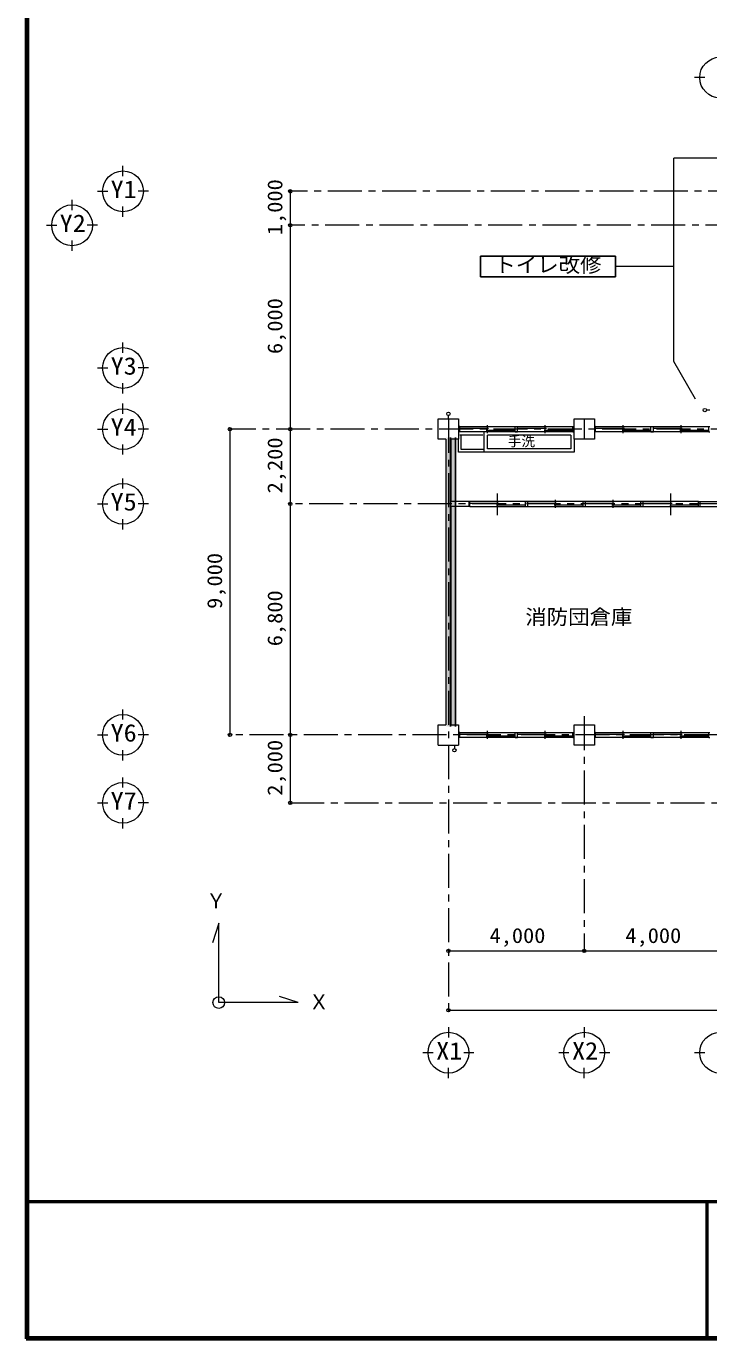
# Model space of a CAD drawing. Units: millimetres at full size, sheet at 1:200; details may follow other scales. Extents: x -55340 to 55340, y -38040 to 38040.
# Drawn here: x -55340 to -35242, y -38040 to 591 of the extents above; entities that cross this region are included whole.
import ezdxf
from ezdxf.enums import TextEntityAlignment as Align

# ---------------------------------------------------------------- set-up
doc = ezdxf.new("R2010")
doc.units = ezdxf.units.MM
doc.header["$LTSCALE"] = 200
doc.header["$PDMODE"] = 32
doc.header["$PDSIZE"] = 100
doc.linetypes.add('CHAIN1', pattern=[8, 5, -1, 1, -1])
for name, color, linetype, lineweight in [('0-1_通り芯', 3, 'Continuous', 18), ('0-2_躯体', 3, 'Continuous', 18), ('0-5_建具(ｻｯｼ)', 3, 'Continuous', 18), ('0-6_建具(内部)', 3, 'Continuous', 18), ('0-9_家具・設備', 4, 'Continuous', 9), ('0-A_寸法', 6, 'Continuous', 9), ('0-B_文字', 4, 'Continuous', 9), ('2-0_補助線', 2, 'Continuous', 25), ('F-0_F-0ﾚｲﾔ', 5, 'Continuous', 50)]:
    doc.layers.add(name, color=color, linetype=linetype, lineweight=lineweight)
doc.layers.add('0-D_予備', color=2, linetype='Continuous')
doc.layers.add('3-D_予備', color=91, linetype='Continuous')
doc.styles.add('ＭＳ ゴシック', font='')
doc.styles.get('ＭＳ ゴシック').set_extended_font_data('MS Gothic')

msp = doc.modelspace()

# ---------------------------------------------------------------- linework, layer by layer
at = {"layer": '0-1_通り芯'}
for p, q in [((-35358.1, -919.4), (-35658.1, -919.4)), ((-52491.1, -3817), (-52491.1, -3517)), ((-53991.1, -4817), (-53991.1, -4517)), ((-53241.1, -4267), (-52941.1, -4267)), ((-51741.1, -4267), (-52041.1, -4267)), ((-52491.1, -5017), (-52491.1, -4717)), ((-54741.1, -5267), (-54441.1, -5267)), ((-53241.1, -5267), (-53541.1, -5267)), ((-53991.1, -6017), (-53991.1, -5717)), ((-52491.1, -9017), (-52491.1, -8717)), ((-53241.1, -9467), (-52941.1, -9467)), ((-51741.1, -9467), (-52041.1, -9467)), ((-52491.1, -10217), (-52491.1, -9917)), ((-52491.1, -10817), (-52491.1, -10517)), ((-53241.1, -11267), (-52941.1, -11267)), ((-51741.1, -11267), (-52041.1, -11267)), ((-52491.1, -12017), (-52491.1, -11717)), ((-52491.1, -13017), (-52491.1, -12717)), ((-53241.1, -13467), (-52941.1, -13467)), ((-51741.1, -13467), (-52041.1, -13467)), ((-52491.1, -14217), (-52491.1, -13917)), ((-52491.1, -19817), (-52491.1, -19517)), ((-53241.1, -20267), (-52941.1, -20267)), ((-51741.1, -20267), (-52041.1, -20267)), ((-52491.1, -21017), (-52491.1, -20717)), ((-52491.1, -21817), (-52491.1, -21517)), ((-53241.1, -22267), (-52941.1, -22267)), ((-51741.1, -22267), (-52041.1, -22267)), ((-52491.1, -23017), (-52491.1, -22717)), ((-42908.1, -28870.5), (-42908.1, -29170.5)), ((-38908.1, -28870.5), (-38908.1, -29170.5)), ((-43358.1, -29620.5), (-43658.1, -29620.5)), ((-42158.1, -29620.5), (-42458.1, -29620.5)), ((-39358.1, -29620.5), (-39658.1, -29620.5)), ((-38158.1, -29620.5), (-38458.1, -29620.5)), ((-35358.1, -29620.5), (-35658.1, -29620.5)), ((-42908.1, -30370.5), (-42908.1, -30070.5)), ((-38908.1, -30370.5), (-38908.1, -30070.5))]:
    msp.add_line(p, q, dxfattribs=at)
at = {"layer": '0-1_通り芯', "color": 4, "linetype": 'CHAIN1', "lineweight": 9}
for p, q in [((40940.1, -4267), (-47566.2, -4267)), ((-29533.4, -5267), (-47566.2, -5267)), ((-42908.1, -10967), (-42908.1, -28370.5)), ((-38908.1, -10967), (-38908.1, -11567)), ((39416, -11267), (-49340.7, -11267)), ((24391.9, -13467), (-47566.2, -13467)), ((-38908.1, -19716.9), (-38908.1, -26623.5)), ((14633.2, -20267), (-49340.7, -20267)), ((-47566.2, -22267), (40940.1, -22267))]:
    msp.add_line(p, q, dxfattribs=at)
at = {"layer": '0-1_通り芯'}
for centre in [(-34908.1, -919.4), (-52491.1, -4267), (-53991.1, -5267), (-52491.1, -9467), (-52491.1, -11267), (-52491.1, -13467), (-52491.1, -20267), (-52491.1, -22267), (-42908.1, -29620.5), (-38908.1, -29620.5), (-34908.1, -29620.5)]:
    msp.add_circle(centre, 600, dxfattribs=at)
at = {"layer": '0-2_躯体'}
for p, q in [((-39208.1, -10967), (-38608.1, -10967)), ((-39208.1, -11567), (-39208.1, -10967)), ((-38608.1, -10967), (-38608.1, -11567)), ((-42983.1, -11567), (-42983.1, -19967)), ((-38608.1, -11567), (-39208.1, -11567)), ((-42308.1, -13392), (-42833.1, -13392)), ((-35508.1, -13392), (-35508.1, -13542)), ((-35508.1, -13542), (-34983.1, -13542)), ((-42608.1, -19967), (-42608.1, -20567)), ((-43208.1, -20567), (-42608.1, -20567))]:
    msp.add_line(p, q, dxfattribs=at)
for points in [[(-42983.1, -11567), (-43208.1, -11567), (-43208.1, -10967), (-42608.1, -10967), (-42608.1, -11567), (-42833.1, -11567), (-42833.1, -13392)], [(-42308.1, -13392), (-42308.1, -13542), (-42833.1, -13542), (-42833.1, -19967), (-42608.1, -19967)], [(-35508.1, -13392), (-34308.1, -13392), (-34308.1, -13542)], [(-43208.1, -20567), (-43208.1, -19967), (-42983.1, -19967)]]:
    msp.add_lwpolyline(points, dxfattribs=at)
msp.add_lwpolyline([(-38608.1, -19967), (-38608.1, -20567), (-39208.1, -20567), (-39208.1, -19967)], close=True, dxfattribs=at)
at = {"layer": '0-5_建具(ｻｯｼ)'}
for p, q in [((-42573.1, -11192), (-42608.1, -11192)), ((-42573.1, -11342), (-42573.1, -11192)), ((-41758.1, -11384.9), (-41758.1, -11149.2)), ((-40943.1, -11192), (-40873.1, -11192)), ((-40943.1, -11342), (-40943.1, -11192)), ((-40058.1, -11384.9), (-40058.1, -11149.2)), ((-38573.1, -11192), (-38608.1, -11192)), ((-38573.1, -11342), (-38573.1, -11192)), ((-37758.1, -11384.9), (-37758.1, -11149.2)), ((-36873.1, -11342), (-36873.1, -11192)), ((-36058.1, -11384.9), (-36058.1, -11149.2)), ((-42573.1, -11342), (-42608.1, -11342)), ((-42573.1, -11241.3), (-41723.1, -11241.3)), ((-41793.1, -11292.7), (-40943.1, -11292.7)), ((-40873.1, -11241.3), (-40023.1, -11241.3)), ((-40093.1, -11292.7), (-39243.1, -11292.7)), ((-39243.1, -11342), (-39208.1, -11342)), ((-38573.1, -11342), (-38608.1, -11342)), ((-38573.1, -11241.3), (-37723.1, -11241.3)), ((-37793.1, -11292.7), (-36943.1, -11292.7)), ((-36943.1, -11342), (-36873.1, -11342)), ((-36873.1, -11241.3), (-36023.1, -11241.3)), ((-36093.1, -11292.7), (-35243.1, -11292.7)), ((-35243.1, -11342), (-35208.1, -11342)), ((-42573.1, -20342), (-42608.1, -20342)), ((-42573.1, -20241.3), (-41723.1, -20241.3)), ((-41793.1, -20292.7), (-40943.1, -20292.7)), ((-41758.1, -20384.9), (-41758.1, -20149.2)), ((-40943.1, -20192), (-40873.1, -20192)), ((-40943.1, -20342), (-40943.1, -20192)), ((-40873.1, -20241.3), (-40023.1, -20241.3)), ((-40093.1, -20292.7), (-39243.1, -20292.7)), ((-40058.1, -20384.9), (-40058.1, -20149.2)), ((-39243.1, -20342), (-39208.1, -20342)), ((-38573.1, -20192), (-38608.1, -20192)), ((-38573.1, -20342), (-38608.1, -20342)), ((-38573.1, -20342), (-38573.1, -20192)), ((-38573.1, -20241.3), (-37723.1, -20241.3)), ((-37793.1, -20292.7), (-36943.1, -20292.7)), ((-37758.1, -20384.9), (-37758.1, -20149.2)), ((-36943.1, -20192), (-36873.1, -20192)), ((-36943.1, -20342), (-36943.1, -20192)), ((-36873.1, -20241.3), (-36023.1, -20241.3)), ((-36093.1, -20292.7), (-35243.1, -20292.7)), ((-36058.1, -20384.9), (-36058.1, -20149.2)), ((-35243.1, -20342), (-35208.1, -20342))]:
    msp.add_line(p, q, dxfattribs=at)
at = {"layer": '0-5_建具(ｻｯｼ)', "color": 4, "lineweight": 9}
for p, q in [((-42573.1, -11192), (-39243.1, -11192)), ((-38573.1, -11192), (-35243.1, -11192)), ((-39243.1, -11342), (-42573.1, -11342)), ((-35243.1, -11342), (-38573.1, -11342)), ((-42573.1, -20192), (-39243.1, -20192)), ((-39243.1, -20342), (-42573.1, -20342)), ((-38573.1, -20192), (-35243.1, -20192)), ((-35243.1, -20342), (-38573.1, -20342))]:
    msp.add_line(p, q, dxfattribs=at)
at = {"layer": '0-5_建具(ｻｯｼ)'}
for points in [[(-40943.1, -11342), (-40873.1, -11342), (-40873.1, -11192)], [(-39243.1, -11342), (-39243.1, -11192), (-39208.1, -11192)], [(-36943.1, -11342), (-36943.1, -11192), (-36873.1, -11192)], [(-35243.1, -11342), (-35243.1, -11192), (-35208.1, -11192)], [(-42573.1, -20342), (-42573.1, -20192), (-42608.1, -20192)], [(-40943.1, -20342), (-40873.1, -20342), (-40873.1, -20192)], [(-39243.1, -20342), (-39243.1, -20192), (-39208.1, -20192)], [(-36943.1, -20342), (-36873.1, -20342), (-36873.1, -20192)], [(-35243.1, -20342), (-35243.1, -20192), (-35208.1, -20192)]]:
    msp.add_lwpolyline(points, dxfattribs=at)
at = {"layer": '0-6_建具(内部)'}
for p, q in [((-42273.1, -13392), (-42308.1, -13392)), ((-42273.1, -13542), (-42273.1, -13392)), ((-42273.1, -13441.3), (-41423.1, -13441.3)), ((-41493.1, -13492.7), (-40643.1, -13492.7)), ((-41458.1, -13802.9), (-41458.1, -13162.4)), ((-40643.1, -13392), (-40573.1, -13392)), ((-40643.1, -13542), (-40643.1, -13392)), ((-40573.1, -13441.3), (-39723.1, -13441.3)), ((-39793.1, -13492.7), (-38943.1, -13492.7)), ((-39758.1, -13584.9), (-39758.1, -13349.2)), ((-38873.1, -13542), (-38873.1, -13392)), ((-38873.1, -13441.3), (-38023.1, -13441.3)), ((-38093.1, -13492.7), (-37243.1, -13492.7)), ((-38058.1, -13584.9), (-38058.1, -13349.2)), ((-37243.1, -13392), (-37173.1, -13392)), ((-37243.1, -13542), (-37243.1, -13392)), ((-37173.1, -13441.3), (-36323.1, -13441.3)), ((-36393.1, -13492.7), (-35543.1, -13492.7)), ((-36358.1, -13802.9), (-36358.1, -13162.4)), ((-42273.1, -13542), (-42308.1, -13542)), ((-38943.1, -13542), (-38873.1, -13542)), ((-35543.1, -13542), (-35508.1, -13542))]:
    msp.add_line(p, q, dxfattribs=at)
at = {"layer": '0-6_建具(内部)', "color": 4, "lineweight": 9}
for p, q in [((-35543.1, -13392), (-42273.1, -13392)), ((-42273.1, -13542), (-35543.1, -13542))]:
    msp.add_line(p, q, dxfattribs=at)
at = {"layer": '0-6_建具(内部)'}
for points in [[(-40643.1, -13542), (-40573.1, -13542), (-40573.1, -13392)], [(-38943.1, -13542), (-38943.1, -13392), (-38873.1, -13392)], [(-37243.1, -13542), (-37173.1, -13542), (-37173.1, -13392)], [(-35543.1, -13542), (-35543.1, -13392), (-35508.1, -13392)]]:
    msp.add_lwpolyline(points, dxfattribs=at)
at = {"layer": '0-9_家具・設備', "color": 7, "lineweight": 18}
for p, q in [((-35208.1, -10707), (-35308.1, -10707)), ((-42908.1, -10967), (-42908.1, -10867)), ((-42733.1, -20567), (-42733.1, -20667))]:
    msp.add_line(p, q, dxfattribs=at)
at = {"layer": '0-9_家具・設備'}
for p, q in [((-42608.1, -11942), (-42608.1, -11567)), ((-41895.8, -11442), (-42573.1, -11442)), ((-42533.1, -11867), (-42533.1, -11442)), ((-41858.1, -11942), (-41858.1, -11342)), ((-41758.1, -11842), (-41758.1, -11442)), ((-39308.1, -11442), (-41758.1, -11442)), ((-39308.1, -11442), (-39308.1, -11842)), ((-39208.1, -11567), (-39208.1, -11942)), ((-39208.1, -11942), (-42608.1, -11942)), ((-41858.1, -11867), (-42533.1, -11867)), ((-39308.1, -11842), (-41758.1, -11842))]:
    msp.add_line(p, q, dxfattribs=at)
at = {"layer": '0-9_家具・設備', "color": 7, "lineweight": 18}
for centre in [(-42908.1, -10817), (-35358.1, -10707), (-42733.1, -20717)]:
    msp.add_circle(centre, 50, dxfattribs=at)
at = {"layer": '0-A_寸法', "color": 4}
for p, q in [((-49340.7, -11267), (-49340.7, -20267)), ((-47566.2, -20267), (-47566.2, -22267))]:
    msp.add_line(p, q, dxfattribs=at)
for points in [[(-47566.2, -4267), (-47566.2, -5267), (-47566.2, -11267), (-47566.2, -13467), (-47566.2, -20267)], [(-42908.1, -26623.5), (-38908.1, -26623.5), (-34908.1, -26623.5), (-30908.1, -26623.5), (-26908.1, -26623.5), (-22908.1, -26623.5)], [(-42908.1, -28370.5), (28091.9, -28370.5), (35741.9, -28370.5)]]:
    msp.add_lwpolyline(points, dxfattribs=at)
at = {"layer": '0-A_寸法'}
for p in [(-47566.2, -4267), (-47566.2, -5267), (-49340.7, -11267), (-47566.2, -11267), (-47566.2, -13467), (-49340.7, -20267), (-47566.2, -20267), (-47566.2, -22267), (-42908.1, -26623.5), (-38908.1, -26623.5), (-42908.1, -28370.5)]:
    msp.add_point(p, dxfattribs=at)
at = {"layer": '0-B_文字', "color": 7, "lineweight": 18}
for p, q in [((-31967.1, -3287), (-36271.3, -3287)), ((-36271.3, -6480.2), (-37991.3, -6480.2))]:
    msp.add_line(p, q, dxfattribs=at)
at = {"layer": '0-B_文字', "color": 2, "lineweight": 25}
for p, q in [((-41965.5, -6180.4), (-37991.3, -6180.4)), ((-41965.5, -6180.4), (-41965.5, -6780.1)), ((-37991.3, -6180.4), (-37991.3, -6780.1)), ((-41965.5, -6780.1), (-37991.3, -6780.1))]:
    msp.add_line(p, q, dxfattribs=at)
at = {"layer": '0-B_文字', "color": 3, "lineweight": 18}
msp.add_line((-47331, -28145), (-47879.9, -27964.8), dxfattribs=at)
at = {"layer": '0-B_文字', "color": 7, "lineweight": 18}
msp.add_lwpolyline([(-35628, -10385.6), (-36271.3, -9271.5), (-36271.3, -3287)], dxfattribs=at)
at = {"layer": '0-B_文字', "color": 3, "lineweight": 18}
msp.add_lwpolyline([(-47331, -28145), (-49671, -28145), (-49671, -25805), (-49855.4, -26384.5)], dxfattribs=at)
msp.add_circle((-49671, -28145), 172, dxfattribs=at)
at = {"layer": '2-0_補助線'}
for p, q in [((-42848.1, -11517), (-42848.1, -20017)), ((-42698.1, -11517), (-42698.1, -20017))]:
    msp.add_line(p, q, dxfattribs=at)
at = {"layer": '3-D_予備'}
msp.add_solid([(-42968.1, -11517), (-42698.1, -11517), (-42968.1, -20017), (-42698.1, -20017)], dxfattribs=at)
at = {"layer": 'F-0_F-0ﾚｲﾔ'}
for p, q in [((-55340, 38040), (-55340, -38040)), ((-55300, 38000), (-55300, -38000)), ((-55300, -34000), (55300, -34000)), ((-35300, -34000), (-35300, -38000)), ((-55340, -38040), (55340, -38040)), ((-55300, -38000), (55300, -38000))]:
    msp.add_line(p, q, dxfattribs=at)

# ---------------------------------------------------------------- texts
at = {"layer": '0-1_通り芯', "color": 2, "style": 'ＭＳ ゴシック', "width": 1.1}
for s, p in [('Y1', (-52855.3, -4617.3)), ('Y2', (-54355.3, -5617.3)), ('Y3', (-52855.3, -9817.3)), ('Y4', (-52855.3, -11617.3)), ('Y5', (-52855.3, -13817.3)), ('Y6', (-52855.3, -20617.3)), ('Y7', (-52855.3, -22617.3)), ('X1', (-43267.9, -29974.7)), ('X2', (-39267.9, -29974.7))]:
    msp.add_text(s, height=513.2, dxfattribs=at).set_placement(p, align=Align.BOTTOM_LEFT)
at = {"layer": '0-A_寸法', "color": 2, "style": 'ＭＳ ゴシック', "width": 1.1}
for s, p in [('1,000', (-47666.2, -5557)), ('6,000', (-47666.2, -9057)), ('2,200', (-47666.2, -13157)), ('9,000', (-49440.7, -16557)), ('6,800', (-47666.2, -17657)), ('2,000', (-47666.2, -22057))]:
    msp.add_text(s, height=439.9, rotation=90, dxfattribs=at).set_placement(p, align=Align.BOTTOM_LEFT)
for p in [(-41698.1, -26523.5), (-37698.1, -26523.5)]:
    msp.add_text('4,000', height=439.9, dxfattribs=at).set_placement(p, align=Align.BOTTOM_LEFT)
at = {"layer": '0-B_文字', "color": 2, "style": 'ＭＳ ゴシック', "width": 1.05}
for s, p in [('トイレ改修', (-41553.2, -6783.3)), ('消防団倉庫', (-40643.1, -17145.9))]:
    msp.add_text(s, height=439.9, dxfattribs=at).set_placement(p, align=Align.BOTTOM_LEFT)
at = {"layer": '0-B_文字', "color": 2, "style": 'ＭＳ ゴシック'}
for s, p in [('Ｙ', (-50050, -25499.2)), ('Ｘ', (-47021, -28475.5))]:
    msp.add_text(s, height=439.9, dxfattribs=at).set_placement(p, align=Align.BOTTOM_LEFT)
at = {"layer": '0-D_予備', "style": 'ＭＳ ゴシック'}
msp.add_text('手洗', height=293.3, dxfattribs=at).set_placement((-41157.6, -11859.2), align=Align.BOTTOM_LEFT)

doc.saveas('drawing.dxf')
